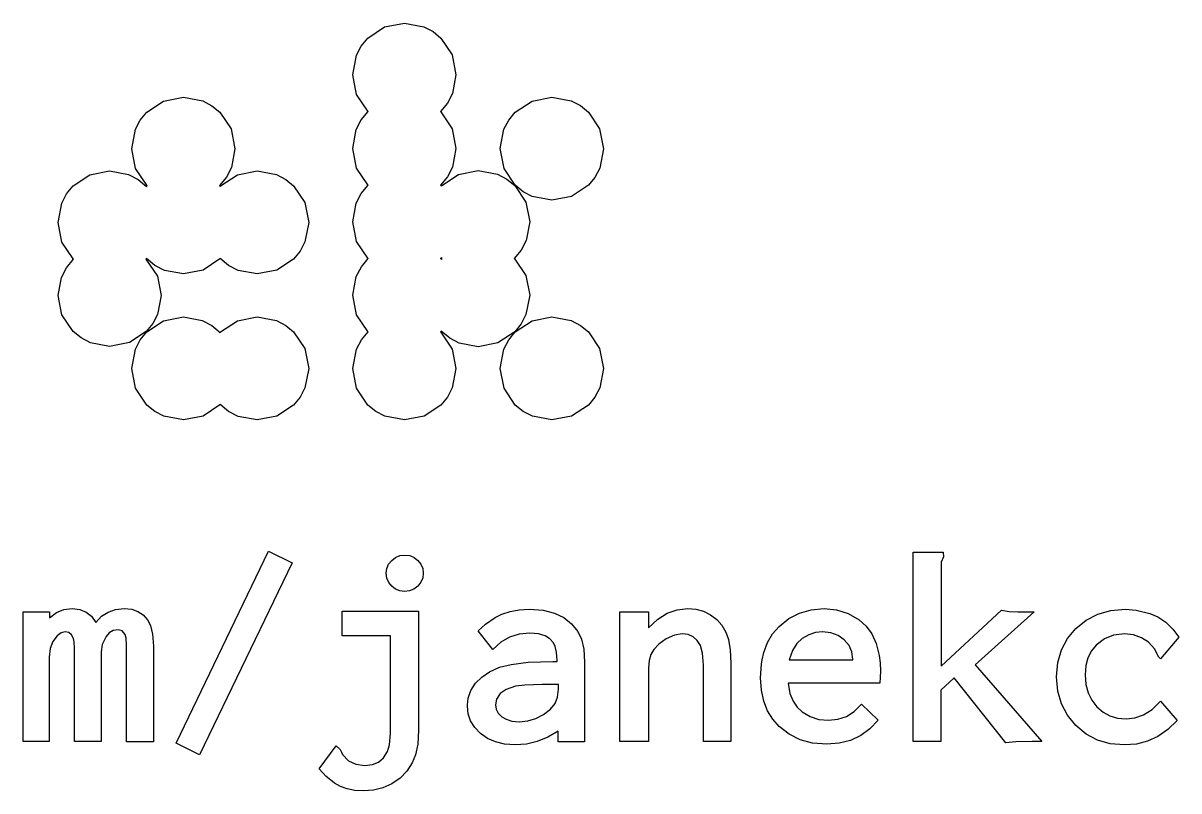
# Model space of a CAD drawing. Header units: inches. Extents: x 5.9 to 18, y -6.3 to -1.5.
# Drawn here: x 6.162 to 6.4213, y -3.3794 to -3.2071 of the extents above; entities that cross this region are included whole.
import ezdxf

# ---------------------------------------------------------------- set-up
doc = ezdxf.new("R2010")
doc.units = ezdxf.units.IN
doc.header["$MEASUREMENT"] = 0
doc.layers.add('F.Silkscreen', color=41, linetype='CONTINUOUS', true_color=0xf2eda1)

msp = doc.modelspace()

# ---------------------------------------------------------------- linework, layer by layer
at = {"layer": 'F.Silkscreen', "linetype": 'CONTINUOUS'}
for p, q in [((6.2431, -3.20793), (6.24754, -3.20706)), ((6.24754, -3.20706), (6.25191, -3.2079)), ((6.23934, -3.21043), (6.2431, -3.20793)), ((6.25191, -3.2079), (6.25397, -3.20898)), ((6.25397, -3.20898), (6.25575, -3.21044)), ((6.2368, -3.21427), (6.23788, -3.21221)), ((6.23788, -3.21221), (6.23934, -3.21043)), ((6.25575, -3.21044), (6.25825, -3.2142)), ((6.23596, -3.21865), (6.2368, -3.21427)), ((6.25825, -3.2142), (6.25911, -3.21865)), ((6.23683, -3.22306), (6.23596, -3.21865)), ((6.25911, -3.21865), (6.25832, -3.22288)), ((6.18976, -3.22705), (6.19352, -3.22455)), ((6.19352, -3.22455), (6.19796, -3.22368)), ((6.19796, -3.22368), (6.20232, -3.22452)), ((6.20232, -3.22452), (6.20438, -3.2256)), ((6.23934, -3.2268), (6.23683, -3.22306)), ((6.2572, -3.22503), (6.25565, -3.22691)), ((6.25832, -3.22288), (6.2572, -3.22503)), ((6.2724, -3.22705), (6.27617, -3.22455)), ((6.27617, -3.22455), (6.28061, -3.22368)), ((6.28061, -3.22368), (6.28498, -3.22451)), ((6.28498, -3.22451), (6.28704, -3.22559)), ((6.1883, -3.22883), (6.18976, -3.22705)), ((6.20438, -3.2256), (6.20616, -3.22705)), ((6.20616, -3.22705), (6.20867, -3.23082)), ((6.23788, -3.22881), (6.23944, -3.22691)), ((6.23944, -3.22691), (6.23934, -3.2268)), ((6.25565, -3.22691), (6.25574, -3.22701)), ((6.25574, -3.22701), (6.25825, -3.23076)), ((6.27095, -3.22883), (6.2724, -3.22705)), ((6.28704, -3.22559), (6.28882, -3.22705)), ((6.28882, -3.22705), (6.29132, -3.23081)), ((6.18722, -3.23089), (6.1883, -3.22883)), ((6.23675, -3.23097), (6.23788, -3.22881)), ((6.26987, -3.23088), (6.27095, -3.22883)), ((6.18638, -3.23526), (6.18722, -3.23089)), ((6.20867, -3.23082), (6.20953, -3.23526)), ((6.23596, -3.23518), (6.23675, -3.23097)), ((6.25825, -3.23076), (6.25911, -3.23518)), ((6.26904, -3.23521), (6.26987, -3.23088)), ((6.29132, -3.23081), (6.29219, -3.23525)), ((6.18725, -3.23968), (6.18638, -3.23526)), ((6.20953, -3.23526), (6.20874, -3.2395)), ((6.23683, -3.2396), (6.23596, -3.23518)), ((6.25911, -3.23518), (6.25832, -3.23942)), ((6.26991, -3.23968), (6.26904, -3.23521)), ((6.29219, -3.23525), (6.29135, -3.23962)), ((6.17697, -3.2411), (6.18142, -3.24023)), ((6.18142, -3.24023), (6.18566, -3.24102)), ((6.18975, -3.24342), (6.18725, -3.23968)), ((6.20874, -3.2395), (6.20761, -3.24165)), ((6.21007, -3.2411), (6.21449, -3.24023)), ((6.21449, -3.24023), (6.21886, -3.24107)), ((6.23933, -3.24335), (6.23683, -3.2396)), ((6.25832, -3.23942), (6.2572, -3.24157)), ((6.25966, -3.24101), (6.26408, -3.24014)), ((6.26408, -3.24014), (6.26844, -3.24098)), ((6.2724, -3.24345), (6.26991, -3.23968)), ((6.29135, -3.23962), (6.29028, -3.24168)), ((6.17321, -3.2436), (6.17697, -3.2411)), ((6.18566, -3.24102), (6.18781, -3.24215)), ((6.18781, -3.24215), (6.18969, -3.2437)), ((6.18986, -3.24353), (6.18975, -3.24342)), ((6.20761, -3.24165), (6.20606, -3.24353)), ((6.20632, -3.2436), (6.21007, -3.2411)), ((6.21886, -3.24107), (6.22092, -3.24215)), ((6.22092, -3.24215), (6.2227, -3.2436)), ((6.23788, -3.24534), (6.23944, -3.24345)), ((6.23944, -3.24345), (6.23933, -3.24335)), ((6.2572, -3.24157), (6.25565, -3.24345)), ((6.25565, -3.24345), (6.25581, -3.24362)), ((6.25592, -3.24351), (6.25966, -3.24101)), ((6.26844, -3.24098), (6.2705, -3.24206)), ((6.2705, -3.24206), (6.27228, -3.24351)), ((6.27418, -3.24491), (6.2724, -3.24345)), ((6.28882, -3.24346), (6.28506, -3.24596)), ((6.29028, -3.24168), (6.28882, -3.24346)), ((6.17068, -3.24744), (6.17176, -3.24538)), ((6.17176, -3.24538), (6.17321, -3.2436)), ((6.18969, -3.2437), (6.18986, -3.24353)), ((6.20606, -3.24353), (6.20622, -3.2437)), ((6.20622, -3.2437), (6.20632, -3.2436)), ((6.2227, -3.2436), (6.2252, -3.24736)), ((6.23675, -3.2475), (6.23788, -3.24534)), ((6.25581, -3.24362), (6.25592, -3.24351)), ((6.27228, -3.24351), (6.27478, -3.24727)), ((6.27623, -3.24599), (6.27418, -3.24491)), ((6.28061, -3.24683), (6.27623, -3.24599)), ((6.28506, -3.24596), (6.28061, -3.24683)), ((6.16985, -3.25181), (6.17068, -3.24744)), ((6.2252, -3.24736), (6.22607, -3.25181)), ((6.23596, -3.2517), (6.23675, -3.2475)), ((6.27478, -3.24727), (6.27565, -3.2517)), ((6.17071, -3.25622), (6.16985, -3.25181)), ((6.22607, -3.25181), (6.22524, -3.25617)), ((6.23683, -3.25609), (6.23596, -3.2517)), ((6.27565, -3.2517), (6.27487, -3.25588)), ((6.17322, -3.25996), (6.17071, -3.25622)), ((6.22524, -3.25617), (6.22416, -3.25822)), ((6.23934, -3.25981), (6.23683, -3.25609)), ((6.27487, -3.25588), (6.27374, -3.25804)), ((6.22416, -3.25822), (6.2227, -3.26001)), ((6.27374, -3.25804), (6.27218, -3.25992)), ((6.17174, -3.26198), (6.17332, -3.26007)), ((6.17332, -3.26007), (6.17322, -3.25996)), ((6.18969, -3.2599), (6.18953, -3.26007)), ((6.18953, -3.26007), (6.19213, -3.26387)), ((6.19158, -3.26146), (6.18969, -3.2599)), ((6.19374, -3.26259), (6.19158, -3.26146)), ((6.20612, -3.26), (6.20238, -3.26251)), ((6.20622, -3.2599), (6.20612, -3.26)), ((6.20811, -3.26145), (6.20622, -3.2599)), ((6.21026, -3.26258), (6.20811, -3.26145)), ((6.2227, -3.26001), (6.21894, -3.26251)), ((6.23789, -3.26179), (6.23944, -3.25992)), ((6.23943, -3.25991), (6.23934, -3.25981)), ((6.23944, -3.25992), (6.23943, -3.25991)), ((6.25581, -3.25975), (6.25565, -3.25991)), ((6.25565, -3.25991), (6.25581, -3.26008)), ((6.25598, -3.25991), (6.25581, -3.25975)), ((6.25581, -3.26008), (6.25598, -3.25991)), ((6.27218, -3.25992), (6.27228, -3.26002)), ((6.27228, -3.26002), (6.27478, -3.26374)), ((6.16985, -3.26819), (6.1706, -3.26415)), ((6.1706, -3.26415), (6.17174, -3.26198)), ((6.19213, -3.26387), (6.193, -3.26819)), ((6.19796, -3.26337), (6.19374, -3.26259)), ((6.20238, -3.26251), (6.19796, -3.26337)), ((6.21449, -3.26337), (6.21026, -3.26258)), ((6.21894, -3.26251), (6.21449, -3.26337)), ((6.23596, -3.26814), (6.23675, -3.26394)), ((6.23675, -3.26394), (6.23789, -3.26179)), ((6.27478, -3.26374), (6.27565, -3.26814)), ((6.17071, -3.27255), (6.16985, -3.26819)), ((6.193, -3.26819), (6.19218, -3.27243)), ((6.23683, -3.27253), (6.23596, -3.26814)), ((6.27565, -3.26814), (6.27482, -3.27248)), ((6.17323, -3.27628), (6.17071, -3.27255)), ((6.1911, -3.27448), (6.18964, -3.27625)), ((6.18975, -3.27637), (6.19351, -3.27387)), ((6.19218, -3.27243), (6.1911, -3.27448)), ((6.19351, -3.27387), (6.19796, -3.273)), ((6.19796, -3.273), (6.20218, -3.27379)), ((6.20218, -3.27379), (6.20434, -3.27492)), ((6.20632, -3.27637), (6.21007, -3.27387)), ((6.21007, -3.27387), (6.21449, -3.273)), ((6.21449, -3.273), (6.21886, -3.27384)), ((6.21886, -3.27384), (6.22092, -3.27492)), ((6.23934, -3.27627), (6.23683, -3.27253)), ((6.27374, -3.27454), (6.27228, -3.27632)), ((6.27241, -3.27637), (6.27617, -3.27387)), ((6.27482, -3.27248), (6.27374, -3.27454)), ((6.27617, -3.27387), (6.28061, -3.273)), ((6.28061, -3.273), (6.28498, -3.27384)), ((6.28498, -3.27384), (6.28704, -3.27492)), ((6.17502, -3.27773), (6.17323, -3.27628)), ((6.18964, -3.27625), (6.18587, -3.27875)), ((6.1883, -3.27815), (6.18975, -3.27637)), ((6.20434, -3.27492), (6.20622, -3.27647)), ((6.20622, -3.27647), (6.20632, -3.27637)), ((6.22092, -3.27492), (6.2227, -3.27637)), ((6.2227, -3.27637), (6.2252, -3.28013)), ((6.23792, -3.27817), (6.23944, -3.27638)), ((6.23944, -3.27638), (6.23934, -3.27627)), ((6.25581, -3.27621), (6.25565, -3.27638)), ((6.25565, -3.27638), (6.25573, -3.27646)), ((6.25573, -3.27646), (6.25825, -3.28021)), ((6.2577, -3.27777), (6.25581, -3.27621)), ((6.27228, -3.27632), (6.26852, -3.27882)), ((6.27095, -3.27815), (6.27241, -3.27637)), ((6.28704, -3.27492), (6.28882, -3.27637)), ((6.28882, -3.27637), (6.29132, -3.28013)), ((6.1771, -3.2788), (6.17502, -3.27773)), ((6.18142, -3.27961), (6.1771, -3.2788)), ((6.18587, -3.27875), (6.18142, -3.27961)), ((6.18722, -3.28021), (6.1883, -3.27815)), ((6.2368, -3.28025), (6.23792, -3.27817)), ((6.25986, -3.2789), (6.2577, -3.27777)), ((6.26408, -3.27969), (6.25986, -3.2789)), ((6.26852, -3.27882), (6.26408, -3.27969)), ((6.26987, -3.28021), (6.27095, -3.27815)), ((6.18638, -3.28458), (6.18722, -3.28021)), ((6.2252, -3.28013), (6.22607, -3.28458)), ((6.23596, -3.28458), (6.2368, -3.28025)), ((6.25825, -3.28021), (6.25911, -3.28458)), ((6.26904, -3.28458), (6.26987, -3.28021)), ((6.29132, -3.28013), (6.29219, -3.28458)), ((6.18725, -3.28902), (6.18638, -3.28458)), ((6.22607, -3.28458), (6.22524, -3.28894)), ((6.23683, -3.28902), (6.23596, -3.28458)), ((6.25911, -3.28458), (6.25828, -3.28894)), ((6.26991, -3.28902), (6.26904, -3.28458)), ((6.29219, -3.28458), (6.29135, -3.28894)), ((6.18975, -3.29278), (6.18725, -3.28902)), ((6.22524, -3.28894), (6.22416, -3.291)), ((6.23933, -3.29278), (6.23683, -3.28902)), ((6.25828, -3.28894), (6.2572, -3.291)), ((6.27241, -3.29278), (6.26991, -3.28902)), ((6.29135, -3.28894), (6.29028, -3.291)), ((6.20622, -3.29268), (6.20612, -3.29277)), ((6.20811, -3.29422), (6.20622, -3.29268)), ((6.22416, -3.291), (6.2227, -3.29278)), ((6.2572, -3.291), (6.25575, -3.29278)), ((6.29028, -3.291), (6.28882, -3.29278)), ((6.19153, -3.29423), (6.18975, -3.29278)), ((6.19359, -3.29531), (6.19153, -3.29423)), ((6.19796, -3.29614), (6.19359, -3.29531)), ((6.20238, -3.29528), (6.19796, -3.29614)), ((6.20612, -3.29277), (6.20238, -3.29528)), ((6.21026, -3.29535), (6.20811, -3.29422)), ((6.21894, -3.29528), (6.21449, -3.29614)), ((6.2227, -3.29278), (6.21894, -3.29528)), ((6.24111, -3.29423), (6.23933, -3.29278)), ((6.24317, -3.29531), (6.24111, -3.29423)), ((6.24754, -3.29614), (6.24317, -3.29531)), ((6.25199, -3.29528), (6.24754, -3.29614)), ((6.25575, -3.29278), (6.25199, -3.29528)), ((6.27419, -3.29423), (6.27241, -3.29278)), ((6.27625, -3.29531), (6.27419, -3.29423)), ((6.28061, -3.29614), (6.27625, -3.29531)), ((6.28506, -3.29528), (6.28061, -3.29614)), ((6.28882, -3.29278), (6.28506, -3.29528)), ((6.21449, -3.29614), (6.21026, -3.29535)), ((6.19637, -3.36868), (6.21704, -3.32561)), ((6.21704, -3.32561), (6.22237, -3.32819)), ((6.36164, -3.36831), (6.36164, -3.32584)), ((6.36164, -3.32584), (6.36837, -3.32584)), ((6.36837, -3.32584), (6.36851, -3.32684)), ((6.22237, -3.32819), (6.2016, -3.37132)), ((6.24361, -3.32948), (6.24401, -3.32853)), ((6.24401, -3.32853), (6.2447, -3.32767)), ((6.2447, -3.32767), (6.24557, -3.32699)), ((6.24557, -3.32699), (6.24655, -3.32659)), ((6.24655, -3.32659), (6.24766, -3.32646)), ((6.24766, -3.32646), (6.24877, -3.32659)), ((6.24877, -3.32659), (6.24973, -3.32698)), ((6.24973, -3.32698), (6.25059, -3.32764)), ((6.25059, -3.32764), (6.25126, -3.32849)), ((6.25126, -3.32849), (6.25165, -3.32944)), ((6.36851, -3.32684), (6.36794, -3.32805)), ((6.36794, -3.32805), (6.36794, -3.32832)), ((6.36794, -3.32832), (6.36794, -3.3514)), ((6.24348, -3.33054), (6.24361, -3.32948)), ((6.24361, -3.33163), (6.24348, -3.33054)), ((6.25165, -3.33159), (6.25125, -3.33254)), ((6.25165, -3.32944), (6.25179, -3.33054)), ((6.25179, -3.33054), (6.25165, -3.33159)), ((6.24402, -3.33258), (6.24361, -3.33163)), ((6.2447, -3.33343), (6.24402, -3.33258)), ((6.24557, -3.33409), (6.2447, -3.33343)), ((6.24653, -3.33448), (6.24557, -3.33409)), ((6.24969, -3.33408), (6.24871, -3.33448)), ((6.25056, -3.33341), (6.24969, -3.33408)), ((6.25125, -3.33254), (6.25056, -3.33341)), ((6.2476, -3.33461), (6.24653, -3.33448)), ((6.24871, -3.33448), (6.2476, -3.33461)), ((6.16201, -3.36831), (6.16201, -3.33923)), ((6.16201, -3.33923), (6.16791, -3.33923)), ((6.16791, -3.33923), (6.16791, -3.34058)), ((6.16791, -3.34058), (6.1695, -3.33938)), ((6.1695, -3.33938), (6.17117, -3.33869)), ((6.17117, -3.33869), (6.17298, -3.33846)), ((6.17298, -3.33846), (6.17473, -3.33866)), ((6.17473, -3.33866), (6.17617, -3.33925)), ((6.17617, -3.33925), (6.17734, -3.34019)), ((6.17961, -3.3402), (6.18108, -3.33924)), ((6.18108, -3.33924), (6.18274, -3.33866)), ((6.18274, -3.33866), (6.18467, -3.33846)), ((6.18467, -3.33846), (6.18637, -3.33863)), ((6.18637, -3.33863), (6.18777, -3.33912)), ((6.18777, -3.33912), (6.18893, -3.33989)), ((6.23355, -3.34461), (6.23355, -3.33907)), ((6.23355, -3.33907), (6.25071, -3.33907)), ((6.25071, -3.33907), (6.25071, -3.36573)), ((6.26941, -3.3397), (6.27128, -3.33909)), ((6.27128, -3.33909), (6.2733, -3.33874)), ((6.2733, -3.33874), (6.27556, -3.33861)), ((6.27556, -3.33861), (6.27866, -3.33885)), ((6.27866, -3.33885), (6.28121, -3.33949)), ((6.29586, -3.36831), (6.29586, -3.33923)), ((6.29586, -3.33923), (6.30227, -3.33923)), ((6.30227, -3.33923), (6.30227, -3.34276)), ((6.3065, -3.33949), (6.30873, -3.33872)), ((6.30873, -3.33872), (6.3111, -3.33846)), ((6.3111, -3.33846), (6.31292, -3.33862)), ((6.31292, -3.33862), (6.31462, -3.33908)), ((6.31462, -3.33908), (6.31621, -3.33986)), ((6.33615, -3.33948), (6.33877, -3.33872)), ((6.33877, -3.33872), (6.34168, -3.33846)), ((6.34168, -3.33846), (6.3445, -3.33874)), ((6.3445, -3.33874), (6.34711, -3.33958)), ((6.36794, -3.3514), (6.38147, -3.33885)), ((6.38883, -3.33923), (6.37559, -3.35108)), ((6.38147, -3.33885), (6.38318, -3.33913)), ((6.38318, -3.33913), (6.38512, -3.33923)), ((6.38512, -3.33923), (6.38883, -3.33923)), ((6.40308, -3.33972), (6.406, -3.3389)), ((6.406, -3.3389), (6.40933, -3.33861)), ((6.40933, -3.33861), (6.4117, -3.3388)), ((6.4117, -3.3388), (6.41477, -3.33956)), ((6.17734, -3.34019), (6.17831, -3.34157)), ((6.17831, -3.34157), (6.17961, -3.3402)), ((6.18893, -3.33989), (6.18989, -3.34099)), ((6.18989, -3.34099), (6.19058, -3.34229)), ((6.2641, -3.34343), (6.26572, -3.34196)), ((6.26572, -3.34196), (6.26787, -3.34049)), ((6.26787, -3.34049), (6.26941, -3.3397)), ((6.28121, -3.33949), (6.28331, -3.3405)), ((6.28331, -3.3405), (6.28503, -3.34187)), ((6.28503, -3.34187), (6.28642, -3.34361)), ((6.30227, -3.34276), (6.30436, -3.34081)), ((6.30436, -3.34081), (6.3065, -3.33949)), ((6.31621, -3.33986), (6.31762, -3.34091)), ((6.31762, -3.34091), (6.31877, -3.34221)), ((6.33158, -3.34249), (6.33377, -3.34072)), ((6.33377, -3.34072), (6.33615, -3.33948)), ((6.34711, -3.33958), (6.34956, -3.34099)), ((6.34956, -3.34099), (6.3511, -3.34238)), ((6.39819, -3.34292), (6.4005, -3.34105)), ((6.4005, -3.34105), (6.40308, -3.33972)), ((6.41477, -3.33956), (6.41654, -3.34031)), ((6.41654, -3.34031), (6.41835, -3.34152)), ((6.41835, -3.34152), (6.41995, -3.34306)), ((6.16963, -3.34455), (6.1687, -3.34584)), ((6.17053, -3.34389), (6.16963, -3.34455)), ((6.17144, -3.34369), (6.17053, -3.34389)), ((6.17228, -3.34386), (6.17144, -3.34369)), ((6.1729, -3.34433), (6.17228, -3.34386)), ((6.17334, -3.34519), (6.1729, -3.34433)), ((6.18135, -3.34389), (6.18063, -3.34474)), ((6.18224, -3.3434), (6.18135, -3.34389)), ((6.18335, -3.34323), (6.18224, -3.3434)), ((6.1842, -3.34348), (6.18335, -3.34323)), ((6.18492, -3.34431), (6.1842, -3.34348)), ((6.18515, -3.34513), (6.18492, -3.34431)), ((6.19058, -3.34229), (6.19106, -3.34419)), ((6.19106, -3.34419), (6.19124, -3.34691)), ((6.26738, -3.34765), (6.2641, -3.34343)), ((6.2733, -3.34423), (6.27115, -3.34491)), ((6.2757, -3.344), (6.2733, -3.34423)), ((6.27763, -3.34416), (6.2757, -3.344)), ((6.27909, -3.34459), (6.27763, -3.34416)), ((6.28642, -3.34361), (6.28724, -3.34536)), ((6.30813, -3.34442), (6.30629, -3.34528)), ((6.30988, -3.34415), (6.30813, -3.34442)), ((6.31119, -3.34432), (6.30988, -3.34415)), ((6.31229, -3.3448), (6.31119, -3.34432)), ((6.31877, -3.34221), (6.31966, -3.34378)), ((6.31966, -3.34378), (6.32024, -3.34544)), ((6.32901, -3.3461), (6.33014, -3.34416)), ((6.33014, -3.34416), (6.33158, -3.34249)), ((6.33828, -3.34434), (6.33679, -3.34518)), ((6.33979, -3.34385), (6.33828, -3.34434)), ((6.34136, -3.34369), (6.33979, -3.34385)), ((6.34323, -3.3439), (6.34136, -3.34369)), ((6.34482, -3.34449), (6.34323, -3.3439)), ((6.3462, -3.34547), (6.34482, -3.34449)), ((6.3511, -3.34238), (6.35237, -3.34413)), ((6.35237, -3.34413), (6.35336, -3.3463)), ((6.39629, -3.3452), (6.39819, -3.34292)), ((6.40665, -3.34444), (6.40458, -3.34527)), ((6.40906, -3.34415), (6.40665, -3.34444)), ((6.41111, -3.34437), (6.40906, -3.34415)), ((6.41289, -3.345), (6.41111, -3.34437)), ((6.41995, -3.34306), (6.42128, -3.3449)), ((6.1687, -3.34584), (6.16808, -3.3474)), ((6.17349, -3.34594), (6.17334, -3.34519)), ((6.17355, -3.34728), (6.17349, -3.34594)), ((6.17971, -3.34652), (6.17955, -3.34814)), ((6.18063, -3.34474), (6.17971, -3.34652)), ((6.18524, -3.34663), (6.18515, -3.34513)), ((6.18524, -3.34825), (6.18524, -3.34663)), ((6.19124, -3.34691), (6.19124, -3.34793)), ((6.2444, -3.34461), (6.23355, -3.34461)), ((6.2444, -3.36652), (6.2444, -3.34461)), ((6.26919, -3.34604), (6.26738, -3.34765)), ((6.27115, -3.34491), (6.26919, -3.34604)), ((6.28018, -3.34524), (6.27909, -3.34459)), ((6.28098, -3.34612), (6.28018, -3.34524)), ((6.28138, -3.34695), (6.28098, -3.34612)), ((6.28167, -3.34823), (6.28138, -3.34695)), ((6.28724, -3.34536), (6.28778, -3.34761)), ((6.30464, -3.34648), (6.30351, -3.34764)), ((6.30629, -3.34528), (6.30464, -3.34648)), ((6.31323, -3.3456), (6.31229, -3.3448)), ((6.31394, -3.34674), (6.31323, -3.3456)), ((6.31444, -3.3485), (6.31394, -3.34674)), ((6.32024, -3.34544), (6.32064, -3.34772)), ((6.32816, -3.34835), (6.32901, -3.3461)), ((6.33556, -3.34631), (6.33459, -3.34788)), ((6.33679, -3.34518), (6.33556, -3.34631)), ((6.34728, -3.34675), (6.3462, -3.34547)), ((6.34792, -3.34819), (6.34728, -3.34675)), ((6.35336, -3.3463), (6.35404, -3.34897)), ((6.39494, -3.34774), (6.39629, -3.3452)), ((6.40276, -3.34665), (6.40168, -3.34797)), ((6.40458, -3.34527), (6.40276, -3.34665)), ((6.41445, -3.34604), (6.41289, -3.345)), ((6.41585, -3.34754), (6.41445, -3.34604)), ((6.42128, -3.3449), (6.41714, -3.34974)), ((6.16808, -3.3474), (6.16786, -3.34938)), ((6.16786, -3.34938), (6.16786, -3.36831)), ((6.17355, -3.34857), (6.17355, -3.34728)), ((6.17355, -3.36831), (6.17355, -3.34857)), ((6.17955, -3.34814), (6.17955, -3.36831)), ((6.18524, -3.36838), (6.18524, -3.34825)), ((6.19124, -3.34793), (6.19124, -3.36838)), ((6.28178, -3.35015), (6.28167, -3.34823)), ((6.28778, -3.34761), (6.28798, -3.35048)), ((6.30284, -3.34874), (6.30242, -3.35012)), ((6.30351, -3.34764), (6.30284, -3.34874)), ((6.31463, -3.35113), (6.31444, -3.3485)), ((6.32064, -3.34772), (6.32079, -3.35077)), ((6.32783, -3.35), (6.32816, -3.34835)), ((6.33459, -3.34788), (6.33389, -3.35)), ((6.34813, -3.34984), (6.34792, -3.34819)), ((6.35404, -3.34897), (6.35428, -3.35063)), ((6.39412, -3.35058), (6.39494, -3.34774)), ((6.40089, -3.3495), (6.40041, -3.35127)), ((6.40168, -3.34797), (6.40089, -3.3495)), ((6.4163, -3.34856), (6.41585, -3.34754)), ((6.41675, -3.34936), (6.4163, -3.34856)), ((6.41714, -3.34974), (6.41675, -3.34936)), ((6.26665, -3.35265), (6.26887, -3.35165)), ((6.26887, -3.35165), (6.27149, -3.35098)), ((6.27149, -3.35098), (6.27534, -3.35049)), ((6.27534, -3.35049), (6.28082, -3.35031)), ((6.28082, -3.35031), (6.28178, -3.35031)), ((6.28178, -3.35031), (6.28178, -3.35015)), ((6.28798, -3.35048), (6.28798, -3.36837)), ((6.30242, -3.35012), (6.30227, -3.35183)), ((6.30227, -3.35183), (6.30227, -3.36831)), ((6.31463, -3.36831), (6.31463, -3.35113)), ((6.32079, -3.35077), (6.32079, -3.36831)), ((6.32744, -3.35399), (6.32763, -3.35096)), ((6.32763, -3.35096), (6.32783, -3.35)), ((6.33389, -3.35), (6.34813, -3.35)), ((6.34813, -3.35), (6.34813, -3.34984)), ((6.35428, -3.35063), (6.35437, -3.35248)), ((6.37559, -3.35108), (6.39055, -3.36831)), ((6.39383, -3.35379), (6.39412, -3.35058)), ((6.40041, -3.35127), (6.40023, -3.35334)), ((6.26353, -3.35524), (6.26489, -3.35384)), ((6.26489, -3.35384), (6.26665, -3.35265)), ((6.32763, -3.3568), (6.32744, -3.35399)), ((6.35437, -3.35248), (6.35421, -3.35523)), ((6.37085, -3.35404), (6.36789, -3.35678)), ((6.38248, -3.36858), (6.37085, -3.35404)), ((6.39411, -3.357), (6.39383, -3.35379)), ((6.40023, -3.35334), (6.40041, -3.35552)), ((6.26187, -3.35857), (6.26248, -3.35688)), ((6.26248, -3.35688), (6.26353, -3.35524)), ((6.27036, -3.35661), (6.26906, -3.35756)), ((6.27246, -3.35591), (6.27036, -3.35661)), ((6.27459, -3.35565), (6.27246, -3.35591)), ((6.27846, -3.35554), (6.27459, -3.35565)), ((6.28192, -3.35554), (6.27846, -3.35554)), ((6.28213, -3.35554), (6.28192, -3.35554)), ((6.28192, -3.35832), (6.28213, -3.35655)), ((6.28213, -3.35655), (6.28213, -3.35554)), ((6.32816, -3.35925), (6.32763, -3.3568)), ((6.35421, -3.35523), (6.33362, -3.35523)), ((6.33362, -3.35523), (6.33404, -3.35749)), ((6.33404, -3.35749), (6.33472, -3.35926)), ((6.36789, -3.35678), (6.36789, -3.36831)), ((6.39494, -3.35985), (6.39411, -3.357)), ((6.40041, -3.35552), (6.40092, -3.3574)), ((6.40092, -3.3574), (6.40174, -3.35905)), ((6.26167, -3.36034), (6.2617, -3.36006)), ((6.2617, -3.36006), (6.26187, -3.35857)), ((6.26824, -3.3588), (6.26798, -3.36006)), ((6.26798, -3.36006), (6.26813, -3.36103)), ((6.26906, -3.35756), (6.26824, -3.3588)), ((6.28035, -3.36103), (6.28133, -3.35979)), ((6.28133, -3.35979), (6.28192, -3.35832)), ((6.329, -3.3614), (6.32816, -3.35925)), ((6.33472, -3.35926), (6.33562, -3.36062)), ((6.34846, -3.36155), (6.35012, -3.35994)), ((6.35012, -3.35994), (6.35383, -3.36348)), ((6.39629, -3.36241), (6.39494, -3.35985)), ((6.40174, -3.35905), (6.40287, -3.36049)), ((6.41527, -3.36108), (6.41719, -3.35925)), ((6.41719, -3.35925), (6.4209, -3.36361)), ((6.26185, -3.36207), (6.26167, -3.36034)), ((6.2624, -3.36366), (6.26185, -3.36207)), ((6.26813, -3.36103), (6.26858, -3.36191)), ((6.26858, -3.36191), (6.26938, -3.36273)), ((6.26938, -3.36273), (6.27038, -3.36332)), ((6.27706, -3.36314), (6.27875, -3.36227)), ((6.27875, -3.36227), (6.28035, -3.36103)), ((6.33016, -3.36329), (6.329, -3.3614)), ((6.33562, -3.36062), (6.33674, -3.36166)), ((6.33674, -3.36166), (6.33857, -3.3627)), ((6.33857, -3.3627), (6.34053, -3.36333)), ((6.34477, -3.36331), (6.34669, -3.36265)), ((6.34669, -3.36265), (6.34846, -3.36155)), ((6.39819, -3.36472), (6.39629, -3.36241)), ((6.40287, -3.36049), (6.40428, -3.36169)), ((6.40428, -3.36169), (6.40582, -3.36254)), ((6.40582, -3.36254), (6.40753, -3.36305)), ((6.41143, -3.363), (6.41335, -3.3623)), ((6.41335, -3.3623), (6.41527, -3.36108)), ((6.26331, -3.36513), (6.2624, -3.36366)), ((6.26464, -3.36652), (6.26331, -3.36513)), ((6.27038, -3.36332), (6.27165, -3.36371)), ((6.27165, -3.36371), (6.27327, -3.36385)), ((6.27327, -3.36385), (6.27524, -3.36367)), ((6.27524, -3.36367), (6.27706, -3.36314)), ((6.33163, -3.36495), (6.33016, -3.36329)), ((6.33384, -3.36667), (6.33163, -3.36495)), ((6.34053, -3.36333), (6.34265, -3.36354)), ((6.34265, -3.36354), (6.34477, -3.36331)), ((6.35383, -3.36348), (6.35195, -3.36546)), ((6.4005, -3.36662), (6.39819, -3.36472)), ((6.40753, -3.36305), (6.40944, -3.36323)), ((6.40944, -3.36323), (6.41143, -3.363)), ((6.4209, -3.36361), (6.41879, -3.36563)), ((6.24421, -3.36905), (6.2444, -3.36652)), ((6.25071, -3.36573), (6.25053, -3.36888)), ((6.26619, -3.36761), (6.26464, -3.36652)), ((6.26796, -3.3684), (6.26619, -3.36761)), ((6.27971, -3.36735), (6.27734, -3.36831)), ((6.28202, -3.36597), (6.27971, -3.36735)), ((6.28202, -3.36837), (6.28202, -3.36597)), ((6.33631, -3.3679), (6.33384, -3.36667)), ((6.3391, -3.36866), (6.33631, -3.3679)), ((6.3499, -3.36696), (6.34762, -3.36804)), ((6.35195, -3.36546), (6.3499, -3.36696)), ((6.40305, -3.36797), (6.4005, -3.36662)), ((6.41657, -3.36715), (6.41423, -3.36821)), ((6.41879, -3.36563), (6.41657, -3.36715)), ((6.16786, -3.36831), (6.16201, -3.36831)), ((6.17955, -3.36831), (6.17355, -3.36831)), ((6.19124, -3.36838), (6.18524, -3.36838)), ((6.2016, -3.37132), (6.19637, -3.36868)), ((6.22839, -3.37445), (6.23226, -3.3693)), ((6.23226, -3.3693), (6.23315, -3.3701)), ((6.23315, -3.3701), (6.23344, -3.37072)), ((6.24376, -3.37053), (6.24421, -3.36905)), ((6.25053, -3.36888), (6.25004, -3.37128)), ((6.27, -3.3689), (6.26796, -3.3684)), ((6.27236, -3.36908), (6.27, -3.3689)), ((6.2749, -3.36888), (6.27236, -3.36908)), ((6.27734, -3.36831), (6.2749, -3.36888)), ((6.28798, -3.36837), (6.28202, -3.36837)), ((6.30227, -3.36831), (6.29586, -3.36831)), ((6.32079, -3.36831), (6.31463, -3.36831)), ((6.34228, -3.36892), (6.3391, -3.36866)), ((6.3451, -3.36869), (6.34228, -3.36892)), ((6.34762, -3.36804), (6.3451, -3.36869)), ((6.36789, -3.36831), (6.36164, -3.36831)), ((6.38467, -3.36839), (6.38248, -3.36858)), ((6.38834, -3.36831), (6.38467, -3.36839)), ((6.39055, -3.36831), (6.38834, -3.36831)), ((6.40588, -3.36879), (6.40305, -3.36797)), ((6.40906, -3.36908), (6.40588, -3.36879)), ((6.41174, -3.36886), (6.40906, -3.36908)), ((6.41423, -3.36821), (6.41174, -3.36886)), ((6.23344, -3.37072), (6.23366, -3.37123)), ((6.23366, -3.37123), (6.23503, -3.3726)), ((6.23503, -3.3726), (6.23666, -3.37341)), ((6.24036, -3.37348), (6.24174, -3.3729)), ((6.24174, -3.3729), (6.24286, -3.37193)), ((6.24286, -3.37193), (6.24376, -3.37053)), ((6.24931, -3.3731), (6.2481, -3.37499)), ((6.25004, -3.37128), (6.24931, -3.3731)), ((6.22995, -3.3761), (6.22839, -3.37445)), ((6.23666, -3.37341), (6.23865, -3.37369)), ((6.23865, -3.37369), (6.24036, -3.37348)), ((6.2481, -3.37499), (6.2466, -3.37653)), ((6.23186, -3.37762), (6.22995, -3.3761)), ((6.23319, -3.3784), (6.23186, -3.37762)), ((6.24476, -3.37777), (6.24272, -3.37867)), ((6.2466, -3.37653), (6.24476, -3.37777)), ((6.23473, -3.37895), (6.23319, -3.3784)), ((6.2364, -3.37927), (6.23473, -3.37895)), ((6.23834, -3.37938), (6.2364, -3.37927)), ((6.24059, -3.3792), (6.23834, -3.37938)), ((6.24272, -3.37867), (6.24059, -3.3792))]:
    msp.add_line(p, q, dxfattribs=at)

doc.saveas('drawing.dxf')
